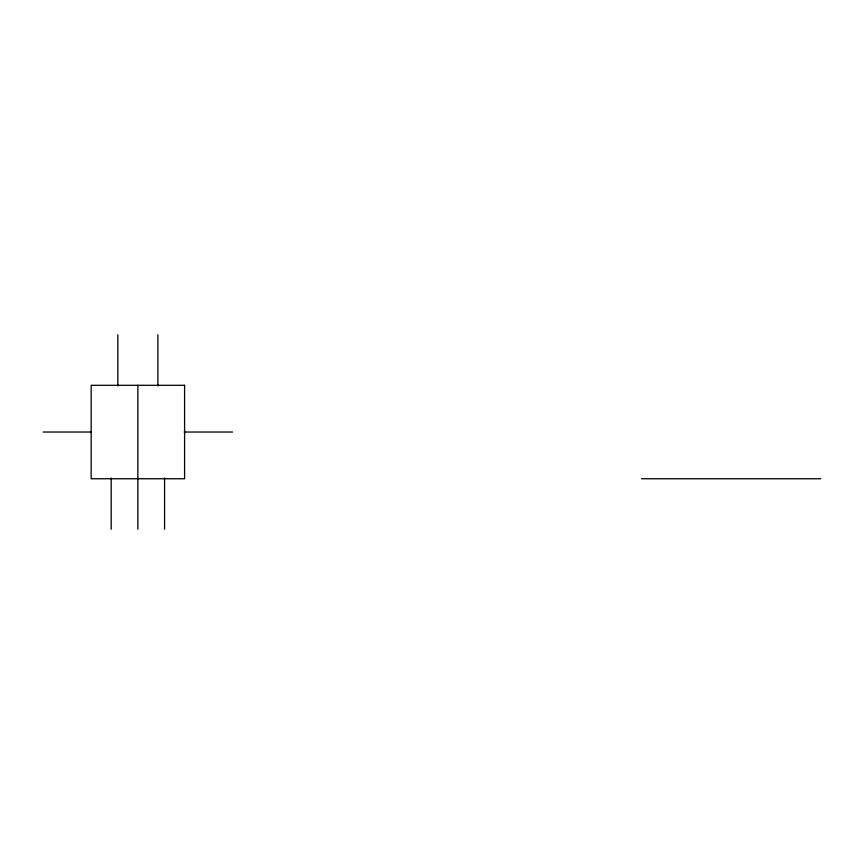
<?xml version="1.0" encoding="UTF-8"?>
<svg xmlns="http://www.w3.org/2000/svg" width="864" height="864" viewBox="0 0 864 864"><rect width="100%" height="100%" fill="white"/><g stroke="black" fill="none" stroke-linecap="round" stroke-linejoin="round"><path stroke-width="1.3" d="M43.2 432.032L91.541 432.032M184.194 432.032L232.546 432.032M641.434 478.753L820.8 478.753M164.57 478.019L164.57 529.222M157.896 334.778L157.896 385.949M137.873 385.301L137.873 529.222M117.85 334.778L117.85 385.949M111.175 478.019L111.175 529.222M184.594 385.301L91.152 385.301L91.152 478.753L184.594 478.753L184.594 385.301"/></g></svg>
